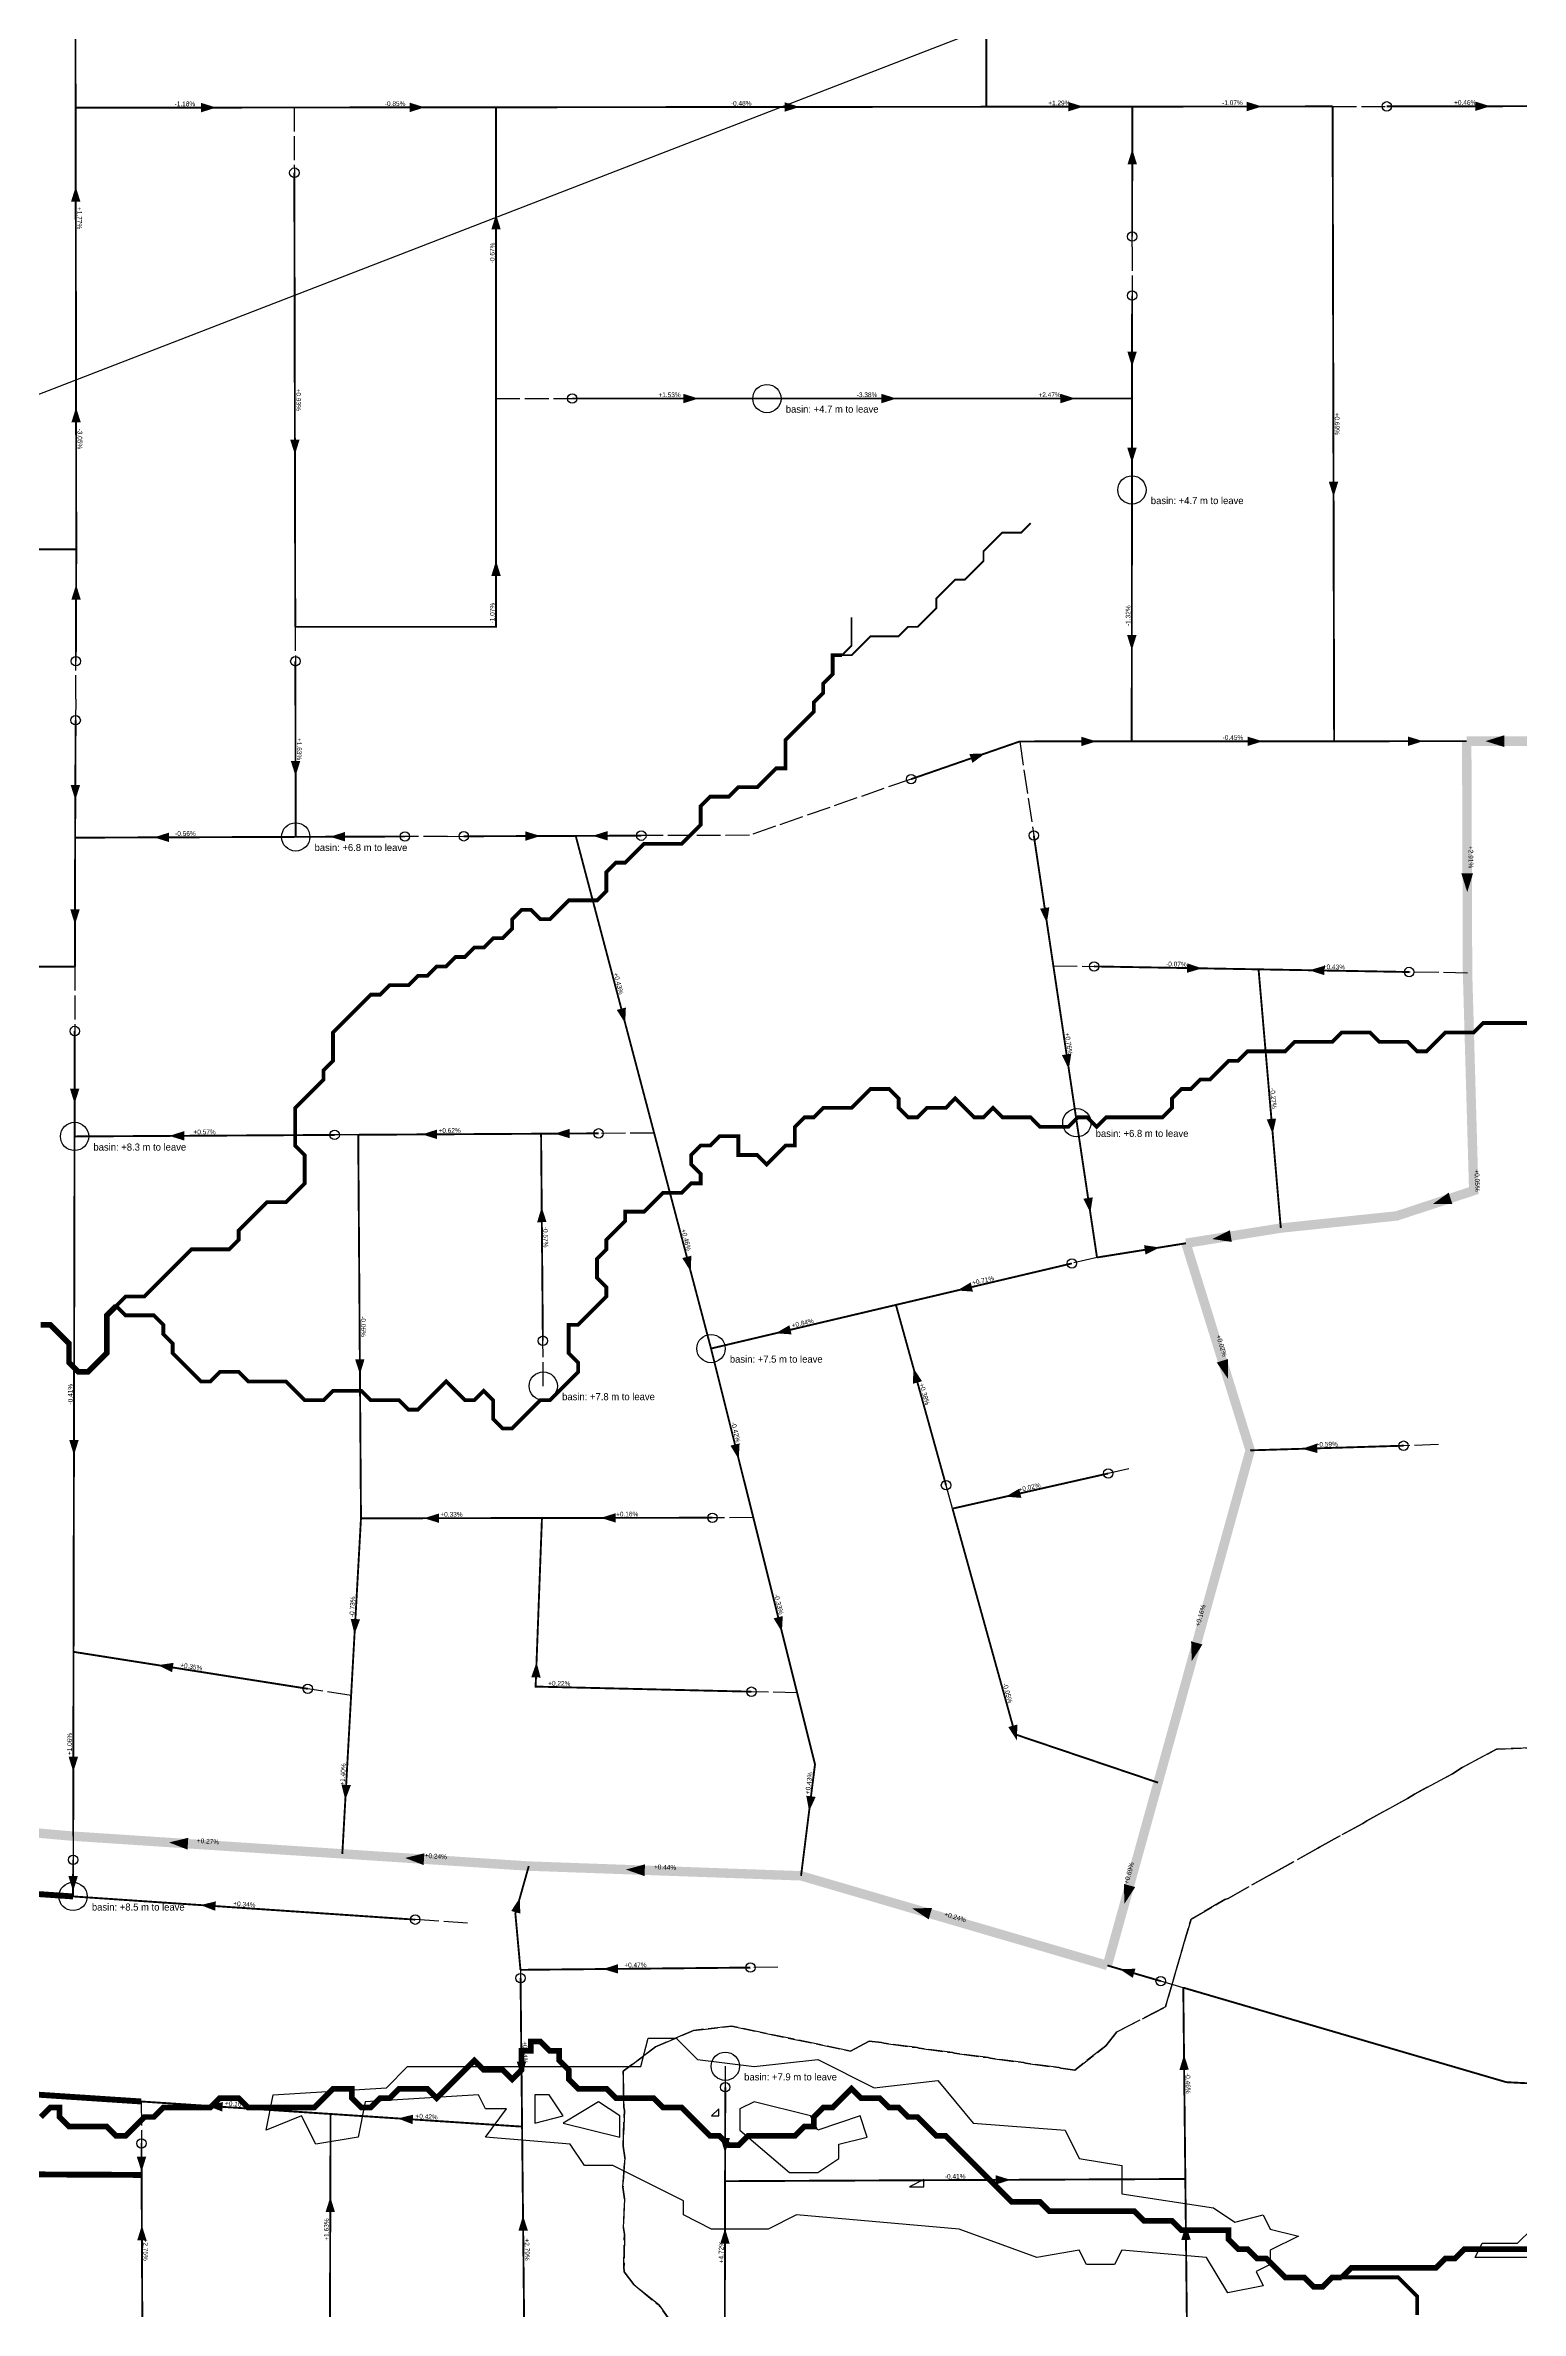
# Model space of a CAD drawing. Header units: metres. Extents: x 442821 to 452274, y 2561971 to 2571293.
# Drawn here: x 444265 to 444891, y 2564773 to 2565735 of the extents above; entities that cross this region are included whole.
import ezdxf
from ezdxf.enums import TextEntityAlignment as Align

# ---------------------------------------------------------------- set-up
doc = ezdxf.new("R2010")
doc.units = ezdxf.units.M
doc.header["$LTSCALE"] = 8
doc.linetypes.add('DASHDOT', pattern=[3.556, 2.54, -0.508, 0, -0.508])
doc.linetypes.add('DASHED', pattern=[1.524, 1.27, -0.254])
for name, color, linetype in [('A_ARROWS', 7, 'Continuous'), ('A_BASINS', 1, 'Continuous'), ('A_BRANCH', 7, 'Continuous'), ('A_BUILT_2006', 252, 'Continuous'), ('A_CATCHMENTS', 7, 'Continuous'), ('A_GRADIENT', 8, 'Continuous'), ('A_HEAD_GAP', 8, 'Continuous'), ('A_HEADS', 8, 'Continuous'), ('A_LATERAL', 7, 'Continuous'), ('A_STREAMS', 5, 'Continuous'), ('A_SUBMAIN', 7, 'Continuous'), ('A_WADI', 4, 'Continuous')]:
    doc.layers.add(name, color=color, linetype=linetype)

msp = doc.modelspace()

# ---------------------------------------------------------------- linework, layer by layer
at = {"layer": 'A_ARROWS', "color": 1}
for points in [[(444337.56, 2565708.13), (444331.16, 2565706.12), (444331.16, 2565710.12)], [(444426.05, 2565708.22), (444419.66, 2565706.21), (444419.65, 2565710.21)], [(444585.14, 2565708.39), (444578.75, 2565706.38), (444578.74, 2565710.38)], [(444705.52, 2565708.51), (444699.12, 2565706.51), (444699.12, 2565710.51)], [(444781.29, 2565708.59), (444774.89, 2565706.59), (444774.89, 2565710.59)], [(444878.2, 2565708.7), (444871.8, 2565706.69), (444871.8, 2565710.69)], [(444726.28, 2565690.48), (444728.27, 2565684.07), (444724.27, 2565684.08)], [(444277.95, 2565674.6), (444279.96, 2565668.2), (444275.96, 2565668.19)], [(444456.31, 2565662.82), (444458.31, 2565656.42), (444454.31, 2565656.42)], [(444726.19, 2565598.16), (444724.2, 2565604.57), (444728.2, 2565604.56)], [(444542.2, 2565584.68), (444535.8, 2565582.68), (444535.8, 2565586.68)], [(444626.23, 2565584.68), (444619.83, 2565582.68), (444619.83, 2565586.68)], [(444702.19, 2565584.68), (444695.79, 2565582.68), (444695.79, 2565586.68)], [(444278.1, 2565580.93), (444280.11, 2565574.53), (444276.11, 2565574.52)], [(444370.97, 2565560.88), (444368.95, 2565567.28), (444372.95, 2565567.29)], [(444726.16, 2565557.41), (444724.16, 2565563.81), (444728.16, 2565563.81)], [(444811.69, 2565543.01), (444809.68, 2565549.41), (444813.68, 2565549.42)], [(444456.31, 2565515.85), (444458.31, 2565509.45), (444454.31, 2565509.45)], [(444278.13, 2565505.72), (444280.11, 2565499.31), (444276.11, 2565499.33)], [(444726.08, 2565477.89), (444724.09, 2565484.29), (444728.09, 2565484.29)], [(444711.04, 2565439.21), (444704.64, 2565437.2), (444704.64, 2565441.2)], [(444781.58, 2565439.25), (444775.19, 2565437.25), (444775.18, 2565441.25)], [(444849.7, 2565439.3), (444843.3, 2565437.29), (444843.29, 2565441.29)], [(444876.16, 2565439.32), (444884.16, 2565441.82), (444884.16, 2565436.82)], [(444371.25, 2565424.5), (444369.23, 2565430.89), (444373.23, 2565430.9)], [(444663.87, 2565434.1), (444658.48, 2565430.11), (444657.17, 2565433.89)], [(444277.78, 2565414.31), (444275.8, 2565420.72), (444279.8, 2565420.7)], [(444311.15, 2565398.49), (444317.54, 2565400.51), (444317.56, 2565396.51)], [(444385.84, 2565398.75), (444392.23, 2565400.78), (444392.24, 2565396.78)], [(444475.13, 2565399.07), (444468.74, 2565397.05), (444468.73, 2565401.05)], [(444497.26, 2565399.15), (444503.65, 2565401.17), (444503.67, 2565397.17)], [(444868.43, 2565375.28), (444865.9, 2565383.27), (444870.9, 2565383.29)], [(444277.64, 2565361.52), (444275.65, 2565367.92), (444279.65, 2565367.92)], [(444690.06, 2565362.2), (444687.13, 2565368.23), (444691.09, 2565368.82)], [(444755.95, 2565342.93), (444749.51, 2565341.04), (444749.59, 2565345.04)], [(444801.42, 2565342.12), (444807.85, 2565344.01), (444807.78, 2565340.01)], [(444511.11, 2565319.61), (444507.54, 2565325.29), (444511.41, 2565326.31)], [(444699.36, 2565300.09), (444696.43, 2565306.13), (444700.39, 2565306.72)], [(444277.49, 2565285.5), (444275.5, 2565291.9), (444279.5, 2565291.89)], [(444424.87, 2565272.47), (444431.25, 2565274.5), (444431.28, 2565270.5)], [(444481.18, 2565272.8), (444487.56, 2565274.83), (444487.59, 2565270.83)], [(444785.88, 2565272.65), (444783.33, 2565278.85), (444787.32, 2565279.2)], [(444317.61, 2565271.84), (444324, 2565273.87), (444324.02, 2565269.87)], [(444708.49, 2565239.15), (444705.56, 2565245.18), (444709.52, 2565245.77)], [(444853.72, 2565242.88), (444860.54, 2565247.76), (444862.1, 2565243.01)], [(444475.69, 2565241.64), (444477.74, 2565235.25), (444473.74, 2565235.22)], [(444760.21, 2565228.07), (444767.72, 2565231.8), (444768.51, 2565226.86)], [(444538.9, 2565214.32), (444535.33, 2565220), (444539.2, 2565221.02)], [(444737.91, 2565224.5), (444731.9, 2565221.51), (444731.27, 2565225.46)], [(444651.97, 2565206.25), (444657.74, 2565209.67), (444658.66, 2565205.77)], [(444575.02, 2565188.11), (444580.79, 2565191.52), (444581.71, 2565187.63)], [(444398.56, 2565170.67), (444396.51, 2565177.06), (444400.51, 2565177.08)], [(444633.42, 2565173.37), (444637.06, 2565167.74), (444633.21, 2565166.67)], [(444766.89, 2565168.79), (444762.13, 2565175.69), (444766.9, 2565177.17)], [(444277.2, 2565136.4), (444275.21, 2565142.8), (444279.21, 2565142.79)], [(444559.27, 2565134.69), (444555.78, 2565140.41), (444559.66, 2565141.38)], [(444798.34, 2565139.08), (444804.68, 2565141.28), (444804.8, 2565137.28)], [(444672.53, 2565118.79), (444678.33, 2565122.15), (444679.21, 2565118.25)], [(444425.72, 2565109.63), (444432.11, 2565111.64), (444432.12, 2565107.64)], [(444500.72, 2565109.76), (444507.12, 2565111.77), (444507.12, 2565107.77)], [(444396.26, 2565060.45), (444394.62, 2565066.95), (444398.62, 2565066.73)], [(444577.6, 2565061.41), (444574.1, 2565067.14), (444577.98, 2565068.11)], [(444751.52, 2565049.01), (444751.25, 2565057.39), (444756.06, 2565056.05)], [(444312.83, 2565047.28), (444319.47, 2565048.26), (444318.85, 2565044.31)], [(444473.49, 2565048.49), (444475.24, 2565042.02), (444471.25, 2565042.17)], [(444677.31, 2565015.39), (444673.67, 2565021.02), (444677.53, 2565022.1)], [(444276.93, 2565002.01), (444274.94, 2565008.41), (444278.94, 2565008.4)], [(444392.35, 2564990.09), (444390.71, 2564996.59), (444394.7, 2564996.37)], [(444589.15, 2564985.28), (444587.96, 2564991.88), (444591.93, 2564991.38)], [(444317.57, 2564972.06), (444325.71, 2564974.03), (444325.39, 2564969.04)], [(444417.74, 2564965.49), (444425.89, 2564967.46), (444425.56, 2564962.47)], [(444276.83, 2564951.39), (444274.84, 2564957.79), (444278.84, 2564957.78)], [(444511.42, 2564960.56), (444519.51, 2564962.78), (444519.33, 2564957.78)], [(444466.41, 2564948.6), (444466.6, 2564941.9), (444462.75, 2564942.99)], [(444722.98, 2564946.08), (444722.7, 2564954.46), (444727.52, 2564953.12)], [(444330.91, 2564945.49), (444337.43, 2564947.06), (444337.16, 2564943.07)], [(444632.92, 2564944.09), (444641.3, 2564944.25), (444639.9, 2564939.45)], [(444501.72, 2564918.36), (444508.1, 2564920.42), (444508.13, 2564916.42)], [(444720.92, 2564918.35), (444727.62, 2564918.47), (444726.5, 2564914.63)], [(444467.14, 2564872.7), (444465.08, 2564879.08), (444469.08, 2564879.12)], [(444333.89, 2564860.3), (444340.41, 2564861.88), (444340.15, 2564857.88)], [(444414.61, 2564854.97), (444421.12, 2564856.55), (444420.86, 2564852.55)], [(444305.9, 2564832.34), (444303.87, 2564838.73), (444307.87, 2564838.74)], [(444385.99, 2564821.63), (444387.97, 2564815.23), (444383.97, 2564815.24)], [(444467.76, 2564813.77), (444469.82, 2564807.39), (444465.82, 2564807.35)], [(444306.01, 2564809.62), (444308.04, 2564803.23), (444304.04, 2564803.21)]]:
    msp.add_solid(points, dxfattribs=at)
at = {"layer": 'A_ARROWS', "color": 2}
for points in [[(444748.24, 2564881.98), (444750.31, 2564875.6), (444746.31, 2564875.56)], [(444553.53, 2564840.29), (444551.54, 2564846.69), (444555.54, 2564846.68)], [(444674.68, 2564828.92), (444668.29, 2564826.89), (444668.27, 2564830.89)], [(444553.46, 2564808.26), (444555.45, 2564801.86), (444551.45, 2564801.86)], [(444749.01, 2564809.85), (444751.08, 2564803.47), (444747.08, 2564803.43)]]:
    msp.add_solid(points, dxfattribs=at)
at = {"layer": 'A_BASINS', "color": 1}
for centre in [(444571.26, 2565584.68), (444726.15, 2565545.89), (444371.3, 2565398.7), (444277.46, 2565271.6), (444702.76, 2565277.39), (444547.53, 2565181.62), (444476.35, 2565165.7), (444276.82, 2564949.16), (444553.6, 2564877.09)]:
    msp.add_circle(centre, 6, dxfattribs=at)
at = {"layer": 'A_BRANCH', "color": 1, "linetype": 'DASHED', "const_width": 0.8}
for points in [[(444834.25, 2565708.65), (444900.83, 2565708.72)], [(444710.07, 2565343.74), (444779.87, 2565342.5)], [(444843.75, 2565341.37), (444779.87, 2565342.5)], [(444499.81, 2565272.91), (444475.42, 2565272.76)], [(444647.25, 2565123.61), (444625.99, 2565200.13)], [(444564.66, 2565036.03), (444473.1, 2565038.19), (444475.79, 2565109.71)], [(444548.11, 2565109.84), (444475.79, 2565109.71)], [(444376.42, 2565037.26), (444277.03, 2565052.93)], [(444466.71, 2564914.52), (444467.36, 2564851.49)], [(444305.84, 2564844.34), (444305.91, 2564831)]]:
    msp.add_lwpolyline(points, dxfattribs=at)
at = {"layer": 'A_BRANCH', "color": 1, "const_width": 0.8}
for points in [[(444370.72, 2565680.51), (444371.12, 2565487.8)], [(444726.22, 2565628.39), (444726.18, 2565584.68)], [(444488.62, 2565584.68), (444571.26, 2565584.68)], [(444278.01, 2565473.21), (444278.19, 2565520.73)], [(444371.15, 2565473.19), (444371.3, 2565398.7)], [(444442.64, 2565398.95), (444490.12, 2565399.12)], [(444517.96, 2565399.22), (444490.12, 2565399.12)], [(444684.5, 2565399.31), (444692.78, 2565344.05)], [(444277.55, 2565316.34), (444277.46, 2565271.6)], [(444387.83, 2565272.25), (444277.46, 2565271.6)], [(444700.68, 2565217.74), (444625.99, 2565200.13)], [(444276.86, 2564964.72), (444276.82, 2564949.16)], [(444738.34, 2564913.25), (444715.71, 2564919.87)], [(444385.81, 2564758.8), (444386.09, 2564856.86)], [(444306.22, 2564767.56), (444305.91, 2564831)]]:
    msp.add_lwpolyline(points, dxfattribs=at)
at = {"layer": 'A_BRANCH', "color": 2, "const_width": 0.8}
for points in [[(444553.38, 2564768.13), (444553.5, 2564828.35)], [(444749.43, 2564770.71), (444748.8, 2564829.28)]]:
    msp.add_lwpolyline(points, dxfattribs=at)
at = {"layer": 'A_BUILT_2006', "color": 252}
msp.add_lwpolyline([(444422.44, 2563343.67), (444425.81, 2563359.7), (444354.25, 2563402.28), (444079.07, 2562950.56), (443944.47, 2563054.62), (443895.55, 2563534.89), (443894.21, 2564981.63), (443353.42, 2565026.28), (443356.77, 2565236.27), (445139.69, 2565926.07), (445353.06, 2566067)], dxfattribs=at)
at = {"layer": 'A_CATCHMENTS', "color": 1, "linetype": 'DASHED'}
msp.add_lwpolyline([(444897.22, 2565012.22), (444881.12, 2565011.64), (444880.85, 2565011.65), (444866.27, 2565003.82), (444862.14, 2565001.24), (444846.05, 2564992.56), (444843.11, 2564990.67), (444825.85, 2564981.29), (444824.09, 2564980.12), (444805.77, 2564970.08), (444805.07, 2564969.59), (444786.05, 2564959.05), (444785.74, 2564958.92), (444766.99, 2564948.34), (444765.5, 2564947.83), (444751.22, 2564939.49), (444740.33, 2564902.25), (444719.74, 2564891.69), (444715.04, 2564885.74), (444701.87, 2564875.5), (444696, 2564876.28), (444695.19, 2564876.52), (444680.96, 2564878.4), (444680.13, 2564878.64), (444665.93, 2564880.52), (444665.07, 2564880.76), (444650.9, 2564882.63), (444650.01, 2564882.88), (444635.86, 2564884.75), (444634.95, 2564885), (444620.83, 2564886.87), (444619.9, 2564887.12), (444614.61, 2564887.82), (444606.73, 2564883.52), (444556.39, 2564894.12), (444540.14, 2564892.33), (444523.94, 2564885.32), (444510.31, 2564875), (444510.48, 2564859.82), (444510.77, 2564858.32), (444510.21, 2564843.24), (444511, 2564838.4), (444510.16, 2564825.86), (444510.84, 2564820.91), (444510.34, 2564808.47), (444510.77, 2564805.85), (444510.58, 2564791.09), (444510.63, 2564790.8), (444510.64, 2564789.93), (444514.74, 2564784.49), (444525.48, 2564775.71), (444533.04, 2564765.17)], dxfattribs=at)
at = {"layer": 'A_CATCHMENTS', "color": 2, "linetype": 'DASHED'}
msp.add_lwpolyline([(444533.04, 2564765.17), (444525.48, 2564775.71), (444514.74, 2564784.49), (444510.64, 2564789.93), (444510.63, 2564790.8), (444510.58, 2564791.09), (444510.77, 2564805.85), (444510.34, 2564808.47), (444510.84, 2564820.91), (444510.16, 2564825.86), (444511, 2564838.4), (444510.21, 2564843.24), (444510.77, 2564858.32), (444510.48, 2564859.82), (444510.31, 2564875), (444523.94, 2564885.32), (444540.14, 2564892.33), (444556.39, 2564894.12), (444606.73, 2564883.52), (444614.61, 2564887.82), (444619.9, 2564887.12), (444620.83, 2564886.87), (444634.95, 2564885), (444635.86, 2564884.75), (444650.01, 2564882.88), (444650.9, 2564882.63), (444665.07, 2564880.76), (444665.93, 2564880.52), (444680.13, 2564878.64), (444680.96, 2564878.4), (444695.19, 2564876.52), (444696, 2564876.28), (444701.87, 2564875.5), (444715.04, 2564885.74), (444719.74, 2564891.69), (444740.33, 2564902.25), (444751.22, 2564939.49), (444765.5, 2564947.83), (444766.99, 2564948.34), (444785.74, 2564958.92), (444786.05, 2564959.05), (444805.07, 2564969.59), (444805.77, 2564970.08), (444824.09, 2564980.12), (444825.85, 2564981.29), (444843.11, 2564990.67), (444846.05, 2564992.56), (444862.14, 2565001.24), (444866.27, 2565003.82), (444880.85, 2565011.65), (444881.12, 2565011.64), (444897.22, 2565012.22)], dxfattribs=at)
at = {"layer": 'A_HEAD_GAP', "color": 8, "linetype": 'DASHED'}
for points in [[(444370.67, 2565708.16), (444370.72, 2565680.51)], [(444811.29, 2565708.62), (444834.25, 2565708.65)], [(444726.24, 2565649.09), (444726.22, 2565628.39)], [(444726.24, 2565649.09), (444726.24, 2565653.39)], [(444456.31, 2565584.68), (444488.62, 2565584.68)], [(444371.12, 2565487.8), (444371.15, 2565473.19)], [(444277.94, 2565457.1), (444278.01, 2565473.21)], [(444277.94, 2565457.1), (444277.91, 2565448.21)], [(444678.53, 2565439.19), (444684.5, 2565399.31)], [(444632.44, 2565423.2), (444563.8, 2565399.38), (444517.96, 2565399.22)], [(444435.66, 2565398.93), (444417.64, 2565398.87)], [(444435.66, 2565398.93), (444442.64, 2565398.95)], [(444277.61, 2565343.62), (444277.55, 2565316.34)], [(444692.78, 2565344.05), (444710.07, 2565343.74)], [(444868.55, 2565340.93), (444843.75, 2565341.37)], [(444397.83, 2565272.31), (444387.83, 2565272.25)], [(444523.4, 2565273.04), (444499.81, 2565272.91)], [(444711.32, 2565220.25), (444700.68, 2565217.74)], [(444476.35, 2565165.7), (444476.18, 2565184.95)], [(444856.26, 2565140.84), (444841.39, 2565140.39)], [(444724.87, 2565130.61), (444716.07, 2565128.62)], [(444650, 2565113.7), (444647.25, 2565123.61)], [(444565.48, 2565109.87), (444548.11, 2565109.84)], [(444394.81, 2565034.36), (444376.42, 2565037.26)], [(444584.06, 2565035.58), (444564.66, 2565036.03)], [(444276.88, 2564974.72), (444276.86, 2564964.72)], [(444444.23, 2564937.8), (444422.01, 2564939.31)], [(444575.87, 2564919.1), (444564.28, 2564918.98)], [(444466.67, 2564918.01), (444466.71, 2564914.52)], [(444747.93, 2564910.45), (444738.34, 2564913.25)], [(444553.6, 2564877.09), (444553.58, 2564868.2)], [(444305.75, 2564862.16), (444305.84, 2564844.34)]]:
    msp.add_lwpolyline(points, dxfattribs=at)
at = {"layer": 'A_HEADS', "color": 1}
for centre in [(444834.25, 2565708.65), (444370.72, 2565680.51), (444726.24, 2565653.39), (444726.22, 2565628.39), (444488.62, 2565584.68), (444278.01, 2565473.21), (444371.15, 2565473.19), (444277.91, 2565448.21), (444632.44, 2565423.2), (444417.64, 2565398.87), (444442.64, 2565398.95), (444517.96, 2565399.22), (444684.5, 2565399.31), (444710.07, 2565343.74), (444843.75, 2565341.37), (444277.55, 2565316.34), (444387.83, 2565272.25), (444499.81, 2565272.91), (444700.68, 2565217.74), (444476.18, 2565184.95), (444841.39, 2565140.39), (444716.07, 2565128.62), (444647.25, 2565123.61), (444548.11, 2565109.84), (444376.42, 2565037.26), (444564.66, 2565036.03), (444276.86, 2564964.72), (444422.01, 2564939.31), (444564.28, 2564918.98), (444466.71, 2564914.52), (444738.34, 2564913.25), (444305.84, 2564844.34)]:
    msp.add_circle(centre, 2, dxfattribs=at)
at = {"layer": 'A_HEADS', "color": 2}
msp.add_circle((444553.58, 2564868.2), 2, dxfattribs=at)
at = {"layer": 'A_LATERAL', "color": 1, "linetype": 'DASHDOT', "const_width": 0.8}
for points in [[(444277.76, 2565793.5), (444277.9, 2565708.06)], [(444664.36, 2565791.85), (444664.36, 2565708.47)], [(444277.9, 2565708.06), (444370.67, 2565708.16)], [(444370.67, 2565708.16), (444456.31, 2565708.25)], [(444456.31, 2565708.25), (444664.36, 2565708.47)], [(444456.31, 2565584.68), (444456.31, 2565708.25)], [(444726.29, 2565708.54), (444811.29, 2565708.62)], [(444278.19, 2565520.73), (444278.05, 2565614.39)], [(444371.12, 2565487.8), (444456.31, 2565487.8), (444456.31, 2565584.68)], [(444571.26, 2565584.68), (444656.21, 2565584.68)], [(444726.15, 2565545.89), (444726.05, 2565439.22)], [(444185.93, 2565520.73), (444278.19, 2565520.73)], [(444726.05, 2565439.22), (444811.94, 2565439.27)], [(444811.94, 2565439.27), (444868.2, 2565439.31)], [(444371.3, 2565398.7), (444277.71, 2565398.37)], [(444779.87, 2565342.5), (444789.31, 2565232.72)], [(444702.76, 2565277.39), (444711.32, 2565220.25)], [(444277.46, 2565271.6), (444277.03, 2565052.93)], [(444476.18, 2565184.95), (444475.42, 2565272.76)], [(444547.53, 2565181.62), (444565.48, 2565109.87)], [(444399, 2565109.58), (444394.81, 2565034.36)], [(444565.48, 2565109.87), (444584.06, 2565035.58)], [(444466.67, 2564918.01), (444464.51, 2564941.85), (444470.21, 2564962.04)]]:
    msp.add_lwpolyline(points, dxfattribs=at)
at = {"layer": 'A_LATERAL', "color": 1, "const_width": 0.8}
for points in [[(444278.05, 2565614.39), (444277.9, 2565708.06)], [(444664.36, 2565708.47), (444726.29, 2565708.54)], [(444726.24, 2565653.39), (444726.29, 2565708.54)], [(444811.29, 2565708.62), (444811.94, 2565439.27)], [(444656.21, 2565584.68), (444726.18, 2565584.68)], [(444726.18, 2565584.68), (444726.15, 2565545.89)], [(444277.91, 2565448.21), (444277.71, 2565398.37)], [(444632.44, 2565423.2), (444678.53, 2565439.19)], [(444417.64, 2565398.87), (444371.3, 2565398.7)], [(444277.71, 2565398.37), (444277.61, 2565343.62)], [(444277.61, 2565343.62), (444184.32, 2565343.7)], [(444692.78, 2565344.05), (444702.76, 2565277.39)], [(444475.42, 2565272.76), (444397.83, 2565272.31)], [(444625.99, 2565200.13), (444547.53, 2565181.62)], [(444841.39, 2565140.39), (444776.31, 2565138.42)], [(444277.03, 2565052.93), (444276.88, 2564974.72)], [(444394.81, 2565034.36), (444391.08, 2564967.23)], [(444468.45, 2564747.19), (444467.36, 2564851.49)]]:
    msp.add_lwpolyline(points, dxfattribs=at)
at = {"layer": 'A_LATERAL', "color": 1, "linetype": 'DASHED', "const_width": 0.8}
for points in [[(444678.53, 2565439.19), (444726.05, 2565439.22)], [(444490.12, 2565399.12), (444523.4, 2565273.04)], [(444397.83, 2565272.31), (444399, 2565109.58)], [(444523.4, 2565273.04), (444547.53, 2565181.62)], [(444711.32, 2565220.25), (444749.05, 2565226.28)], [(444716.07, 2565128.62), (444650, 2565113.7)], [(444650, 2565113.7), (444676.61, 2565017.92), (444737.22, 2564997.44)], [(444475.79, 2565109.71), (444399, 2565109.58)], [(444584.06, 2565035.58), (444591.65, 2565005.22), (444585.73, 2564957.9)], [(444422.01, 2564939.31), (444276.82, 2564949.16)], [(444564.28, 2564918.98), (444466.67, 2564918.01)], [(444386.09, 2564856.86), (444305.75, 2564862.16)], [(444467.36, 2564851.49), (444386.09, 2564856.86)]]:
    msp.add_lwpolyline(points, dxfattribs=at)
at = {"layer": 'A_LATERAL', "color": 2, "linetype": 'DASHDOT', "const_width": 0.8}
for points in [[(444748.8, 2564829.28), (444747.93, 2564910.45)], [(444747.93, 2564910.45), (444885.01, 2564870.35), (445032.98, 2564862.86), (445060.63, 2564857.27), (445096.07, 2564829.91), (445120.43, 2564823.35), (445205.11, 2564816.58)], [(444553.5, 2564828.35), (444748.8, 2564829.28)]]:
    msp.add_lwpolyline(points, dxfattribs=at)
at = {"layer": 'A_LATERAL', "color": 2, "linetype": 'DASHED', "const_width": 0.8}
msp.add_lwpolyline([(444553.58, 2564868.2), (444553.5, 2564828.35)], dxfattribs=at)
at = {"layer": 'A_STREAMS', "color": 5}
for points, const_width in [([(444683.16, 2565531.81), (444679.16, 2565527.81), (444675.16, 2565527.81), (444671.15, 2565527.81), (444667.15, 2565523.81), (444663.15, 2565519.81), (444663.15, 2565515.81), (444659.15, 2565511.8), (444655.15, 2565507.8), (444651.15, 2565507.8), (444647.15, 2565503.8), (444643.15, 2565499.8), (444643.15, 2565495.8), (444639.15, 2565491.8), (444635.15, 2565487.8), (444631.15, 2565487.8), (444627.15, 2565483.79), (444623.15, 2565483.79), (444619.15, 2565483.79), (444615.15, 2565483.79), (444611.15, 2565479.79), (444607.15, 2565475.79), (444603.15, 2565475.79)], 0.8), ([(444607.15, 2565491.8), (444607.15, 2565487.8), (444607.15, 2565483.79), (444607.15, 2565479.79), (444603.15, 2565475.79)], 0.8), ([(444603.15, 2565475.79), (444599.14, 2565475.79), (444599.14, 2565471.79), (444599.14, 2565467.79), (444595.14, 2565463.79), (444595.14, 2565459.79), (444591.14, 2565455.78), (444591.14, 2565451.78), (444587.14, 2565447.78), (444583.14, 2565443.78), (444579.14, 2565439.78), (444579.14, 2565435.78), (444579.14, 2565431.78), (444579.14, 2565427.78), (444575.14, 2565427.78), (444571.14, 2565423.77), (444567.14, 2565419.77), (444563.14, 2565419.77), (444559.14, 2565419.77), (444555.14, 2565415.77), (444551.14, 2565415.77), (444547.14, 2565415.77), (444543.14, 2565411.77), (444543.14, 2565407.77), (444543.14, 2565403.77), (444539.14, 2565399.77), (444535.14, 2565395.76), (444531.14, 2565395.76), (444527.13, 2565395.76), (444523.13, 2565395.76), (444519.13, 2565395.76), (444515.13, 2565391.76), (444511.13, 2565387.76), (444507.13, 2565387.76), (444503.13, 2565383.76), (444503.13, 2565379.76), (444503.13, 2565375.76), (444499.13, 2565371.76), (444495.13, 2565371.76), (444491.13, 2565371.76), (444487.13, 2565371.76), (444483.13, 2565367.75), (444479.13, 2565363.75), (444475.13, 2565363.75), (444471.13, 2565367.75), (444467.13, 2565367.75), (444463.13, 2565363.75), (444463.13, 2565359.75), (444459.13, 2565355.75), (444455.12, 2565355.75), (444451.12, 2565351.75), (444447.12, 2565351.75), (444443.12, 2565347.75), (444439.12, 2565347.75), (444435.12, 2565343.75), (444431.12, 2565343.75), (444427.12, 2565339.74), (444423.12, 2565339.74), (444419.12, 2565335.74), (444415.12, 2565335.74), (444411.12, 2565335.74), (444407.12, 2565331.74), (444403.12, 2565331.74), (444399.12, 2565327.74), (444395.12, 2565323.74), (444391.12, 2565319.74), (444387.12, 2565315.74), (444387.12, 2565311.73), (444387.12, 2565307.73), (444387.12, 2565303.73), (444383.11, 2565299.73), (444383.11, 2565295.73), (444379.11, 2565291.73), (444375.11, 2565287.73), (444371.11, 2565283.72), (444371.11, 2565279.72), (444371.11, 2565275.72), (444371.11, 2565271.72), (444371.11, 2565267.72), (444375.11, 2565263.72), (444375.11, 2565259.72), (444375.11, 2565255.72), (444375.11, 2565251.71), (444371.11, 2565247.71), (444367.11, 2565243.71), (444363.11, 2565243.71), (444359.11, 2565243.71), (444355.11, 2565239.71), (444351.11, 2565235.71), (444347.11, 2565231.71), (444347.11, 2565227.71), (444343.11, 2565223.7), (444339.11, 2565223.7), (444335.11, 2565223.7), (444331.11, 2565223.7), (444327.11, 2565223.7), (444323.11, 2565219.7), (444319.11, 2565215.7), (444315.11, 2565211.7), (444311.1, 2565207.7), (444307.1, 2565203.7), (444303.1, 2565203.7), (444299.1, 2565203.7), (444295.1, 2565199.7)], 1.6), ([(444895.19, 2565319.74), (444891.18, 2565319.74), (444887.18, 2565319.74), (444883.18, 2565319.74), (444879.18, 2565319.74), (444875.18, 2565319.74), (444871.18, 2565315.74), (444867.18, 2565315.74), (444863.18, 2565315.74), (444859.18, 2565315.74), (444855.18, 2565311.73), (444851.18, 2565307.73), (444847.18, 2565307.73), (444843.18, 2565311.73), (444839.18, 2565311.73), (444835.18, 2565311.73), (444831.18, 2565311.73), (444827.18, 2565315.74), (444823.18, 2565315.74), (444819.17, 2565315.74), (444815.17, 2565315.74), (444811.17, 2565311.73), (444807.17, 2565311.73), (444803.17, 2565311.73), (444799.17, 2565311.73), (444795.17, 2565311.73), (444791.17, 2565307.73), (444787.17, 2565307.73), (444783.17, 2565307.73), (444779.17, 2565307.73), (444775.17, 2565307.73), (444771.17, 2565303.73), (444767.17, 2565303.73), (444763.17, 2565299.73), (444759.17, 2565295.73), (444755.17, 2565295.73), (444751.17, 2565291.73), (444747.17, 2565291.73), (444743.16, 2565287.73), (444743.16, 2565283.72), (444739.16, 2565279.72), (444735.16, 2565279.72), (444731.16, 2565279.72), (444727.16, 2565279.72), (444723.16, 2565279.72), (444719.16, 2565279.72), (444715.16, 2565279.72), (444711.16, 2565275.72), (444707.16, 2565279.72), (444703.16, 2565279.72), (444699.16, 2565275.72), (444695.16, 2565275.72), (444691.16, 2565275.72), (444687.16, 2565275.72), (444683.16, 2565279.72), (444679.16, 2565279.72), (444675.16, 2565279.72), (444671.15, 2565279.72), (444667.15, 2565283.72), (444663.15, 2565279.72), (444659.15, 2565279.72), (444655.15, 2565283.72), (444651.15, 2565287.73), (444647.15, 2565283.72), (444643.15, 2565283.72), (444639.15, 2565283.72), (444635.15, 2565279.72), (444631.15, 2565279.72), (444627.15, 2565283.72), (444627.15, 2565287.73), (444623.15, 2565291.73), (444619.15, 2565291.73), (444615.15, 2565291.73), (444611.15, 2565287.73), (444607.15, 2565283.72), (444603.15, 2565283.72), (444599.14, 2565283.72), (444595.14, 2565283.72), (444591.14, 2565279.72), (444587.14, 2565279.72), (444583.14, 2565275.72), (444583.14, 2565271.72), (444583.14, 2565267.72), (444579.14, 2565267.72), (444575.14, 2565263.72), (444571.14, 2565259.72), (444567.14, 2565263.72), (444563.14, 2565263.72), (444559.14, 2565263.72), (444559.14, 2565267.72), (444559.14, 2565271.72), (444555.14, 2565271.72), (444551.14, 2565271.72), (444547.14, 2565267.72), (444543.14, 2565267.72), (444539.14, 2565263.72), (444539.14, 2565259.72), (444543.14, 2565255.72), (444543.14, 2565251.71), (444539.14, 2565251.71), (444535.14, 2565247.71), (444531.14, 2565247.71), (444527.13, 2565247.71), (444523.13, 2565243.71), (444519.13, 2565239.71), (444515.13, 2565239.71), (444511.13, 2565239.71), (444511.13, 2565235.71), (444507.13, 2565231.71), (444503.13, 2565227.71), (444503.13, 2565223.7), (444499.13, 2565219.7), (444499.13, 2565215.7), (444499.13, 2565211.7), (444503.13, 2565207.7), (444503.13, 2565203.7), (444499.13, 2565199.7), (444495.13, 2565195.69), (444491.13, 2565191.69), (444487.13, 2565191.69), (444487.13, 2565187.69), (444487.13, 2565183.69), (444487.13, 2565179.69), (444491.13, 2565175.69), (444491.13, 2565171.69), (444487.13, 2565167.68), (444483.13, 2565163.68), (444479.13, 2565159.68), (444475.13, 2565159.68), (444471.13, 2565155.68), (444467.13, 2565151.68), (444463.13, 2565147.68), (444459.13, 2565147.68), (444455.12, 2565151.68), (444455.12, 2565155.68), (444455.12, 2565159.68), (444451.12, 2565163.68), (444447.12, 2565159.68), (444443.12, 2565159.68), (444439.12, 2565163.68), (444435.12, 2565167.68), (444431.12, 2565163.68), (444427.12, 2565159.68), (444423.12, 2565155.68), (444419.12, 2565155.68), (444415.12, 2565159.68), (444411.12, 2565159.68), (444407.12, 2565159.68), (444403.12, 2565159.68), (444399.12, 2565163.68), (444395.12, 2565163.68), (444391.12, 2565163.68), (444387.12, 2565163.68), (444383.11, 2565159.68), (444379.11, 2565159.68), (444375.11, 2565159.68), (444371.11, 2565163.68), (444367.11, 2565167.68), (444363.11, 2565167.68), (444359.11, 2565167.68), (444355.11, 2565167.68), (444351.11, 2565167.68), (444347.11, 2565171.69), (444343.11, 2565171.69), (444339.11, 2565171.69), (444335.11, 2565167.68), (444331.11, 2565167.68), (444327.11, 2565171.69), (444323.11, 2565175.69), (444319.11, 2565179.69), (444319.11, 2565183.69), (444315.11, 2565187.69), (444315.11, 2565191.69), (444311.1, 2565195.69), (444307.1, 2565195.69), (444303.1, 2565195.69), (444299.1, 2565195.69), (444295.1, 2565199.7)], 1.6), ([(444295.1, 2565199.7), (444291.1, 2565195.69), (444291.1, 2565191.69), (444291.1, 2565187.69), (444291.1, 2565183.69), (444291.1, 2565179.69), (444287.1, 2565175.69), (444283.1, 2565171.69), (444279.1, 2565171.69), (444275.1, 2565175.69), (444275.1, 2565179.69), (444275.1, 2565183.69), (444271.1, 2565187.69), (444267.1, 2565191.69), (444263.1, 2565191.69)], 2.4), ([(444815.17, 2564787.55), (444811.17, 2564787.55), (444807.17, 2564783.55), (444803.17, 2564783.55), (444799.17, 2564787.55), (444795.17, 2564787.55), (444791.17, 2564787.55), (444787.17, 2564791.55), (444783.17, 2564795.55), (444779.17, 2564795.55), (444775.17, 2564799.56), (444771.17, 2564799.56), (444767.17, 2564803.56), (444767.17, 2564807.56), (444763.17, 2564807.56), (444759.17, 2564807.56), (444755.17, 2564807.56), (444751.17, 2564807.56), (444747.17, 2564807.56), (444743.16, 2564811.56), (444739.16, 2564811.56), (444735.16, 2564811.56), (444731.16, 2564811.56), (444727.16, 2564815.56), (444723.16, 2564815.56), (444719.16, 2564815.56), (444715.16, 2564815.56), (444711.16, 2564815.56), (444707.16, 2564815.56), (444703.16, 2564815.56), (444699.16, 2564815.56), (444695.16, 2564815.56), (444691.16, 2564815.56), (444687.16, 2564819.56), (444683.16, 2564819.56), (444679.16, 2564819.56), (444675.16, 2564819.56), (444671.15, 2564823.56), (444667.15, 2564827.57), (444663.15, 2564831.57), (444659.15, 2564835.57), (444655.15, 2564839.57), (444651.15, 2564843.57), (444647.15, 2564847.57), (444643.15, 2564847.57), (444639.15, 2564851.57), (444635.15, 2564855.58), (444631.15, 2564855.58), (444627.15, 2564859.58), (444623.15, 2564859.58), (444619.15, 2564863.58), (444615.15, 2564863.58), (444611.15, 2564863.58), (444607.15, 2564867.58), (444603.15, 2564863.58), (444599.14, 2564859.58), (444595.14, 2564859.58), (444591.14, 2564855.58), (444591.14, 2564851.57), (444587.14, 2564851.57), (444583.14, 2564847.57), (444579.14, 2564847.57), (444575.14, 2564847.57), (444571.14, 2564847.57), (444567.14, 2564847.57), (444563.14, 2564847.57), (444559.14, 2564843.57), (444555.14, 2564843.57), (444551.14, 2564847.57), (444547.14, 2564847.57), (444543.14, 2564851.57), (444539.14, 2564855.58), (444535.14, 2564859.58), (444531.14, 2564859.58), (444527.13, 2564859.58), (444523.13, 2564863.58), (444519.13, 2564863.58), (444515.13, 2564863.58), (444511.13, 2564863.58), (444507.13, 2564863.58), (444503.13, 2564867.58), (444499.13, 2564867.58), (444495.13, 2564867.58), (444491.13, 2564867.58), (444487.13, 2564871.58), (444487.13, 2564875.58), (444483.13, 2564879.58), (444483.13, 2564883.59), (444479.13, 2564883.59), (444475.13, 2564887.59), (444471.13, 2564887.59), (444471.13, 2564883.59), (444467.13, 2564883.59), (444467.13, 2564879.58), (444467.13, 2564875.58), (444463.13, 2564871.58), (444459.13, 2564875.58), (444455.12, 2564875.58), (444451.12, 2564875.58), (444447.12, 2564879.58), (444443.12, 2564875.58), (444439.12, 2564871.58), (444435.12, 2564867.58), (444431.12, 2564863.58), (444427.12, 2564867.58), (444423.12, 2564867.58), (444419.12, 2564867.58), (444415.12, 2564867.58), (444411.12, 2564863.58), (444407.12, 2564863.58), (444403.12, 2564859.58), (444399.12, 2564859.58), (444395.12, 2564863.58), (444395.12, 2564867.58), (444391.12, 2564867.58), (444387.12, 2564867.58), (444383.11, 2564863.58), (444379.11, 2564859.58), (444375.11, 2564859.58), (444371.11, 2564859.58), (444367.11, 2564859.58), (444363.11, 2564859.58), (444359.11, 2564859.58), (444355.11, 2564859.58), (444351.11, 2564859.58), (444347.11, 2564863.58), (444343.11, 2564863.58), (444339.11, 2564863.58), (444335.11, 2564859.58), (444331.11, 2564859.58), (444327.11, 2564859.58), (444323.11, 2564859.58), (444319.11, 2564859.58), (444315.11, 2564859.58), (444311.1, 2564855.58), (444307.1, 2564855.58), (444303.1, 2564851.57), (444299.1, 2564847.57), (444295.1, 2564847.57), (444291.1, 2564851.57), (444287.1, 2564851.57), (444283.1, 2564851.57), (444279.1, 2564851.57), (444275.1, 2564851.57), (444271.1, 2564855.58), (444271.1, 2564859.58), (444267.1, 2564859.58), (444263.1, 2564855.58)], 2.4), ([(444895.19, 2564799.56), (444891.18, 2564799.56), (444887.18, 2564799.56), (444883.18, 2564799.56), (444879.18, 2564799.56), (444875.18, 2564799.56), (444871.18, 2564799.56), (444867.18, 2564799.56), (444863.18, 2564795.55), (444859.18, 2564795.55), (444855.18, 2564791.55), (444851.18, 2564791.55), (444847.18, 2564791.55), (444843.18, 2564791.55), (444839.18, 2564791.55), (444835.18, 2564791.55), (444831.18, 2564791.55), (444827.18, 2564791.55), (444823.18, 2564791.55), (444819.17, 2564791.55), (444815.17, 2564787.55)], 2.4), ([(444847.18, 2564771.55), (444847.18, 2564775.55), (444847.18, 2564779.55), (444843.18, 2564783.55), (444839.18, 2564787.55), (444835.18, 2564787.55), (444831.18, 2564787.55), (444827.18, 2564787.55), (444823.18, 2564787.55), (444819.17, 2564787.55), (444815.17, 2564787.55)], 1.6)]:
    msp.add_lwpolyline(points, dxfattribs=dict(at, const_width=const_width))
at = {"layer": 'A_SUBMAIN', "color": 1, "linetype": 'DASHED', "const_width": 2.5}
for points in [[(444276.82, 2564949.16), (444017.24, 2564966.78)], [(444305.75, 2564862.16), (444017.41, 2564881.2)], [(444305.91, 2564831), (444017.5, 2564832.45)]]:
    msp.add_lwpolyline(points, dxfattribs=at)
at = {"layer": 'A_TRUNK', "color": 1, "const_width": 4}
for points in [[(444900.6, 2565439.33), (444868.2, 2565439.31)], [(444868.2, 2565439.31), (444868.55, 2565340.93)], [(444737.22, 2564997.44), (444715.71, 2564919.87)]]:
    msp.add_lwpolyline(points, dxfattribs=at)
at = {"layer": 'A_TRUNK', "color": 1, "linetype": 'DASHED', "const_width": 4}
for points in [[(444868.55, 2565340.93), (444871.18, 2565248.62), (444838.48, 2565237.88), (444789.31, 2565232.72)], [(444789.31, 2565232.72), (444749.05, 2565226.28)], [(444749.05, 2565226.28), (444776.31, 2565138.42)], [(444776.31, 2565138.42), (444737.22, 2564997.44)], [(444276.88, 2564974.72), (444184.32, 2564982.91)], [(444391.08, 2564967.23), (444276.88, 2564974.72)], [(444470.21, 2564962.04), (444391.08, 2564967.23)], [(444585.73, 2564957.9), (444470.21, 2564962.04)], [(444715.71, 2564919.87), (444585.73, 2564957.9)]]:
    msp.add_lwpolyline(points, dxfattribs=at)
at = {"layer": 'A_WADI', "color": 4}
for points in [[(444532.8, 2564889.01), (444541.8, 2564880.01), (444565.8, 2564877.01), (444592.8, 2564880.01), (444616.8, 2564868.01), (444643.8, 2564871.01), (444658.8, 2564853.01), (444697.8, 2564850.01), (444703.8, 2564838.01), (444721.8, 2564835.01), (444721.8, 2564823.01), (444760.8, 2564817.01), (444769.8, 2564811.01), (444781.8, 2564814.01), (444784.8, 2564808.01), (444796.8, 2564805.01), (444784.8, 2564799.01), (444784.8, 2564793.01), (444778.8, 2564790.01), (444781.8, 2564784.01), (444766.8, 2564781.01), (444757.8, 2564796.01), (444721.8, 2564799.01), (444718.8, 2564793.01), (444706.8, 2564793.01), (444703.8, 2564799.01), (444685.8, 2564796.01), (444652.8, 2564808.01), (444583.8, 2564814.01), (444571.8, 2564808.01), (444547.8, 2564808.01), (444535.8, 2564814.01), (444535.8, 2564820.01), (444505.8, 2564835.01), (444493.8, 2564835.01), (444487.8, 2564844.01), (444451.8, 2564847.01), (444460.8, 2564859.01), (444451.8, 2564859.01), (444448.8, 2564865.01), (444400.8, 2564862.01), (444397.8, 2564847.01), (444379.8, 2564844.01), (444373.8, 2564856.01), (444358.8, 2564850.01), (444361.8, 2564865.01), (444409.8, 2564868.01), (444418.8, 2564877.01), (444517.8, 2564877.01), (444520.8, 2564889.01), (444532.8, 2564889.01)], [(444472.8, 2564853.01), (444484.8, 2564856.01), (444478.8, 2564865.01), (444472.8, 2564865.01), (444472.8, 2564853.01)], [(444484.8, 2564853.01), (444508.8, 2564847.01), (444508.8, 2564856.01), (444499.8, 2564862.01), (444484.8, 2564853.01)], [(444559.8, 2564859.01), (444559.8, 2564850.01), (444580.8, 2564832.01), (444592.8, 2564832.01), (444601.8, 2564838.01), (444601.8, 2564844.01), (444613.8, 2564847.01), (444610.8, 2564856.01), (444592.8, 2564850.01), (444589.8, 2564856.01), (444565.8, 2564862.01), (444559.8, 2564859.01)], [(444550.8, 2564856.01), (444550.8, 2564859.01), (444547.8, 2564856.01), (444550.8, 2564856.01)], [(444637.8, 2564826.01), (444637.8, 2564829.01), (444631.8, 2564826.01), (444637.8, 2564826.01)]]:
    msp.add_lwpolyline(points, close=True, dxfattribs=at)
msp.add_lwpolyline([(444934.8, 2564796.01), (444871.8, 2564796.01), (444874.8, 2564802.01), (444889.8, 2564802.01), (444895.8, 2564808.01)], dxfattribs=at)

# ---------------------------------------------------------------- texts
at = {"layer": 'A_BASINS', "color": 1}
for s, p in [('basin: +4.7 m to leave', (444579.26, 2565578.68)), ('basin: +4.7 m to leave', (444734.15, 2565539.89)), ('basin: +6.8 m to leave', (444379.3, 2565392.7)), ('basin: +6.8 m to leave', (444710.76, 2565271.39)), ('basin: +8.3 m to leave', (444285.46, 2565265.6)), ('basin: +7.5 m to leave', (444555.53, 2565175.62)), ('basin: +7.8 m to leave', (444484.35, 2565159.7)), ('basin: +8.5 m to leave', (444284.82, 2564943.16)), ('basin: +7.9 m to leave', (444561.6, 2564871.09))]:
    msp.add_text(s, height=3, dxfattribs=at).set_placement(p)
at = {"layer": 'A_GRADIENT', "color": 1}
for s, rotation, p in [('-1.18%', 0.06028, (444324.28, 2565708.11)), ('-0.85%', 0.06028, (444413.49, 2565708.21)), ('-0.48%', 0.06028, (444560.34, 2565708.36)), ('+1.29%', 0.06028, (444695.33, 2565708.5)), ('-1.07%', 0.06028, (444768.79, 2565708.58)), ('+0.46%', 0.06028, (444867.54, 2565708.68)), ('+1.77%', 270.0888, (444277.98, 2565661.23)), ('-0.67%', 90, (444456.31, 2565646.47)), ('+0.93%', -89.88292, (444370.92, 2565584.16)), ('+0.69%', -89.86164, (444811.62, 2565573.95)), ('-3.05%', 270.0888, (444278.12, 2565567.56)), ('-1.07%', 90, (444456.31, 2565493.64)), ('-1.32%', 89.948, (444726.1, 2565492.55)), ('+1.63%', -89.88292, (444371.22, 2565435.95)), ('-0.45%', 0.03764, (444768.99, 2565439.25)), ('-0.56%', 0.20248, (444324.51, 2565398.54)), ('+2.91%', -89.79552, (444868.37, 2565390.12)), ('-0.07%', -1.01741, (444744.97, 2565343.12)), ('+0.43%', 358.98259, (444811.81, 2565341.93)), ('+0.43%', -75.21489, (444506.76, 2565336.08)), ('+0.76%', -81.48148, (444697.77, 2565310.72)), ('-0.27%', -85.08324, (444784.59, 2565287.61)), ('+0.57%', 0.33626, (444332.65, 2565271.92)), ('+0.62%', 0.33626, (444436.63, 2565272.53)), ('+0.05%', -88.37066, (444871.06, 2565252.86)), ('-0.57%', 270.4964, (444475.8, 2565228.86)), ('+0.46%', -75.21489, (444535.47, 2565227.33)), ('+0.71%', 13.26786, (444663.33, 2565208.93)), ('-0.06%', -89.58927, (444398.41, 2565190.94)), ('+0.84%', 13.26786, (444586.76, 2565190.87)), ('+0.02%', -72.76249, (444762.68, 2565182.35)), ('-0.41%', 89.88647, (444277.25, 2565162.26)), ('+0.38%', 285.52632, (444636.62, 2565161.87)), ('-0.42%', -75.95797, (444556.5, 2565145.75)), ('+0.59%', 1.74029, (444808.85, 2565139.4)), ('+0.02%', 12.72785, (444683.04, 2565121.16)), ('+0.33%', 0.09976, (444437.4, 2565109.65)), ('+0.16%', 0.09976, (444511.95, 2565109.78)), ('-0.73%', 86.81499, (444396.9, 2565071.97)), ('-0.33%', -75.95797, (444574.77, 2565072.72)), ('+0.16%', 74.50154, (444756.76, 2565067.93)), ('+0.35%', 351.04008, (444326.73, 2565045.09)), ('+0.22%', 358.64917, (444483.1, 2565037.96)), ('-0.05%', -74.47368, (444671.87, 2565034.99)), ('+1.06%', 89.88647, (444276.95, 2565013.83)), ('+1.40%', 86.81499, (444392.94, 2565000.8)), ('+0.43%', 82.86556, (444590.63, 2564997.08)), ('+0.27%', 356.24758, (444333.98, 2564970.98)), ('+0.24%', 356.24758, (444430.64, 2564964.64)), ('+0.44%', 357.94412, (444527.97, 2564959.97)), ('+0.69%', 74.50154, (444726.46, 2564958.66)), ('+0.34%', 356.11834, (444349.42, 2564944.24)), ('+0.24%', 343.69421, (444650.72, 2564938.89)), ('+0.47%', 0.56785, (444515.48, 2564918.5)), ('+0.34%', -89.40318, (444467.04, 2564883)), ('+0.16%', 356.22176, (444345.92, 2564859.51)), ('+0.42%', 356.22176, (444426.73, 2564854.17)), ('+2.75%', 270.28526, (444306.06, 2564799.28)), ('+1.63%', 89.83787, (444385.95, 2564807.83)), ('+2.79%', 270.59682, (444467.91, 2564799.34))]:
    msp.add_text(s, height=2, rotation=rotation, dxfattribs=at).set_placement(p, align=Align.BOTTOM_CENTER)
for s, p in [('+1.53%', (444529.94, 2565584.68)), ('-3.38%', (444613.74, 2565584.68)), ('+2.47%', (444691.2, 2565584.68))]:
    msp.add_text(s, height=2, dxfattribs=at).set_placement(p, align=Align.BOTTOM_CENTER)
at = {"layer": 'A_GRADIENT', "color": 2}
for s, rotation, p in [('-0.46%', 270.61287, (444748.37, 2564869.86)), ('-0.41%', 0.27293, (444651.15, 2564828.81)), ('+4.72%', 89.88337, (444553.44, 2564798.24))]:
    msp.add_text(s, height=2, rotation=rotation, dxfattribs=at).set_placement(p, align=Align.BOTTOM_CENTER)

doc.saveas('drawing.dxf')
